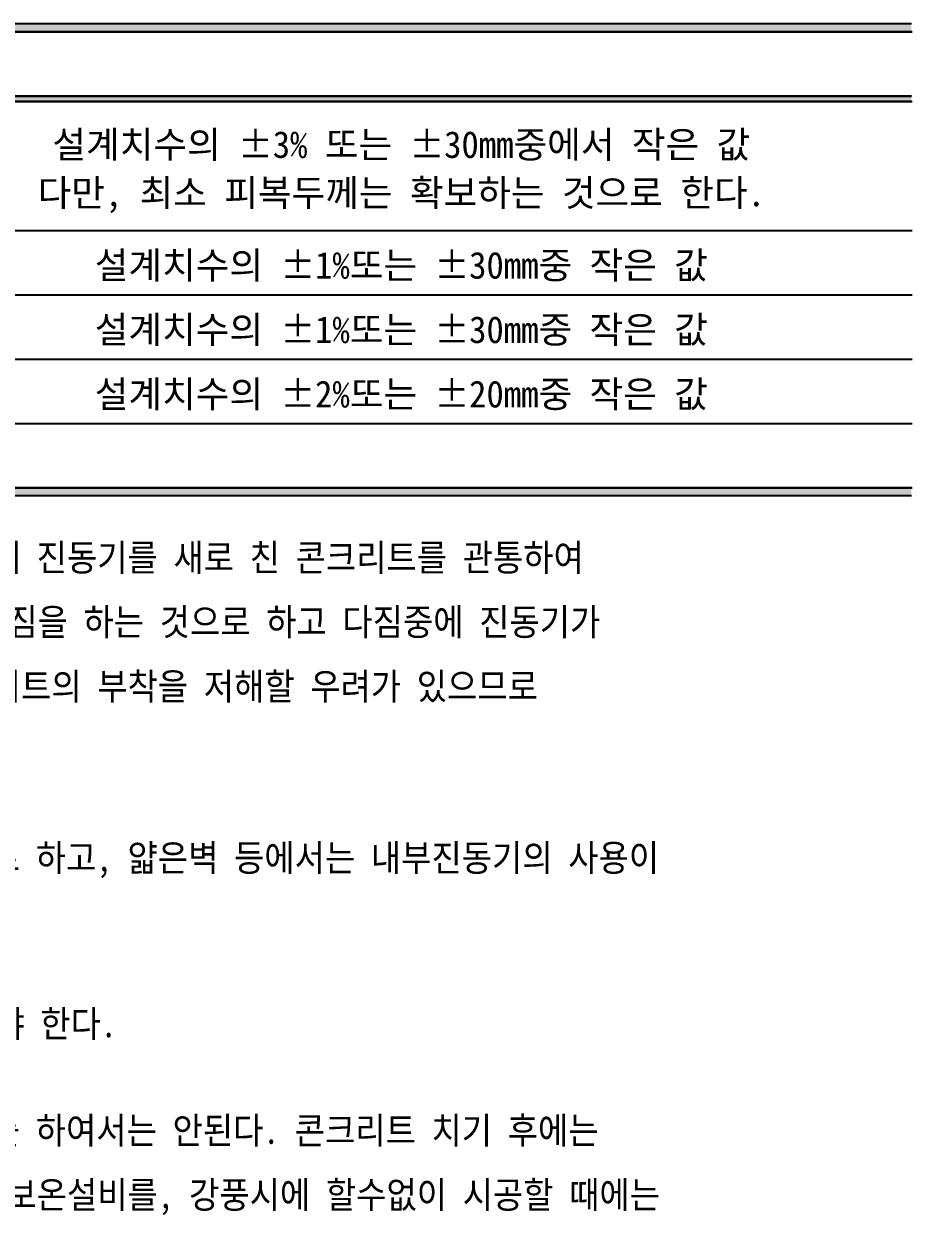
# Model space of a CAD drawing. Extents: x 2558 to 85222, y -662 to 28852.
# Drawn here: x 75810 to 84857, y 5765 to 17899 of the extents above; entities that cross this region are included whole.
import ezdxf
from ezdxf.enums import TextEntityAlignment as Align

# ---------------------------------------------------------------- set-up
doc = ezdxf.new("R2010")
doc.units = 0
doc.header["$MEASUREMENT"] = 0
doc.layers.get('0').update_dxf_attribs({"linetype": 'CONTINUOUS'})
doc.layers.get('DEFPOINTS').update_dxf_attribs({"linetype": 'CONTINUOUS'})
doc.layers.add('TEXT', color=7, linetype='CONTINUOUS')
doc.styles.add('TEXT', font='DotumChe.ttf')

# ---------------------------------------------------------------- blocks, each defined once
blk = doc.blocks.new('RCSTD3_DESIGN')
for p, q in [((17718.050843, 13336.780709), (1139.984558, 13336.780709)), ((1139.984558, 13254.812967), (17725.885013, 13254.812967)), ((17725.885013, 13254.812967), (1139.984558, 13254.812967)), ((1139.984558, 12544.425871), (17725.885013, 12544.425871)), ((17718.050843, 12544.425871), (1139.984558, 12544.425871)), ((1139.984558, 11232.942), (17725.885013, 11232.942)), ((1139.984558, 10577.200064), (17725.885013, 10577.200064)), ((1139.984558, 9921.458129), (17725.885013, 9921.458129)), ((1139.984558, 9265.716193), (17725.885013, 9265.716193)), ((17718.050843, 8609.974258), (1139.984558, 8609.974258)), ((1139.984558, 8609.974258), (17725.885013, 8609.974258))]:
    blk.add_line(p, q)
at = {"color": 1}
for points in [[(1139.984558, 13336.780709), (1139.984558, 13254.812967), (17718.050843, 13336.780709), (17718.050843, 13254.812967)], [(1139.984558, 12599.071032), (1139.984558, 12544.425871), (17718.050843, 12599.071032), (17718.050843, 12544.425871)], [(1139.984558, 8609.974258), (1139.984558, 8528.006516), (17718.050843, 8609.974258), (17718.050843, 8528.006516)]]:
    blk.add_solid(points, dxfattribs=at)
at = {"layer": 'DEFPOINTS'}
for p, q in [((17718.050843, 13336.780709), (1139.984558, 13336.780709)), ((1139.984558, 13254.812967), (17718.050843, 13254.812967)), ((17718.050843, 13254.812967), (1139.984558, 13254.812967)), ((1139.984558, 12599.071032), (17718.050843, 12599.071032)), ((17718.050843, 12599.071032), (1139.984558, 12599.071032)), ((1139.984558, 12544.425871), (17718.050843, 12544.425871)), ((1139.984558, 8609.974258), (17718.050843, 8609.974258)), ((17718.050843, 8528.006516), (1139.984558, 8528.006516))]:
    blk.add_line(p, q, dxfattribs=at)
at = {"layer": 'TEXT', "style": 'TEXT'}
for s, p in [('설계치수의 %%p3% 또는 %%p30mm중에서 작은 값', (12523.086724, 11970.651677)), ('다만, 최소 피복두께는 확보하는 것으로 한다.', (12523.086724, 11478.845225)), ('설계치수의 %%p1%또는 %%p30mm중 작은 값', (12523.086724, 10741.135548)), ('설계치수의 %%p1%또는 %%p30mm중 작은 값', (12523.086724, 10085.393613)), ('설계치수의 %%p2%또는 %%p20mm중 작은 값', (12523.086724, 9429.651677))]:
    blk.add_text(s, height=273.225806, dxfattribs=at).set_placement(p, align=Align.CENTER)
at = {"layer": 'TEXT', "style": 'TEXT', "width": 0.9}
for s, p in [('콘크리트 다짐을 할 때는 콘크리트 고르기를 한 후에 진동기를 새로 친 콘크리트를 관통하여', (1058.016816, 7763.787515)), ('아래층의 콘크리트 속에 10cm정도 찔러 넣어 진동다짐을 하는 것으로 하고 다짐중에 진동기가', (1058.016816, 7108.04558)), ('철근에 닿으면 경화가 시작된 부분의 철근 및 콘크리트의 부착을 저해할 우려가 있으므로', (1058.016816, 6452.303644)), ('콘크리트 다지기는 내부 진동기를 쓰는것을 원칙으로 하고, 얇은벽 등에서는 내부진동기의 사용이', (1058.016816, 4705.83365)), ('모든 구조물의 예각부는 모따기(20mmX20mm)를 하여야 한다.', (1058.016816, 3015.628755)), ('콘크리트는 원칙적으로 우천 또는 강풍시에는 치기를 하여서는 안된다. 콘크리트 치기 후에는', (1058.016816, 1929.224795)), ('충분한 양생을 하여야 한다. 기온이 낮은 시기에는 보온설비를, 강풍시에 할수없이 시공할 때에는', (1058.016816, 1273.48286))]:
    blk.add_text(s, height=273.225806, dxfattribs=at).set_placement(p)

msp = doc.modelspace()

# ---------------------------------------------------------------- block references
msp.add_blockref('RCSTD3_DESIGN', (67131.138105, 4562.284676))

doc.saveas('drawing.dxf')
